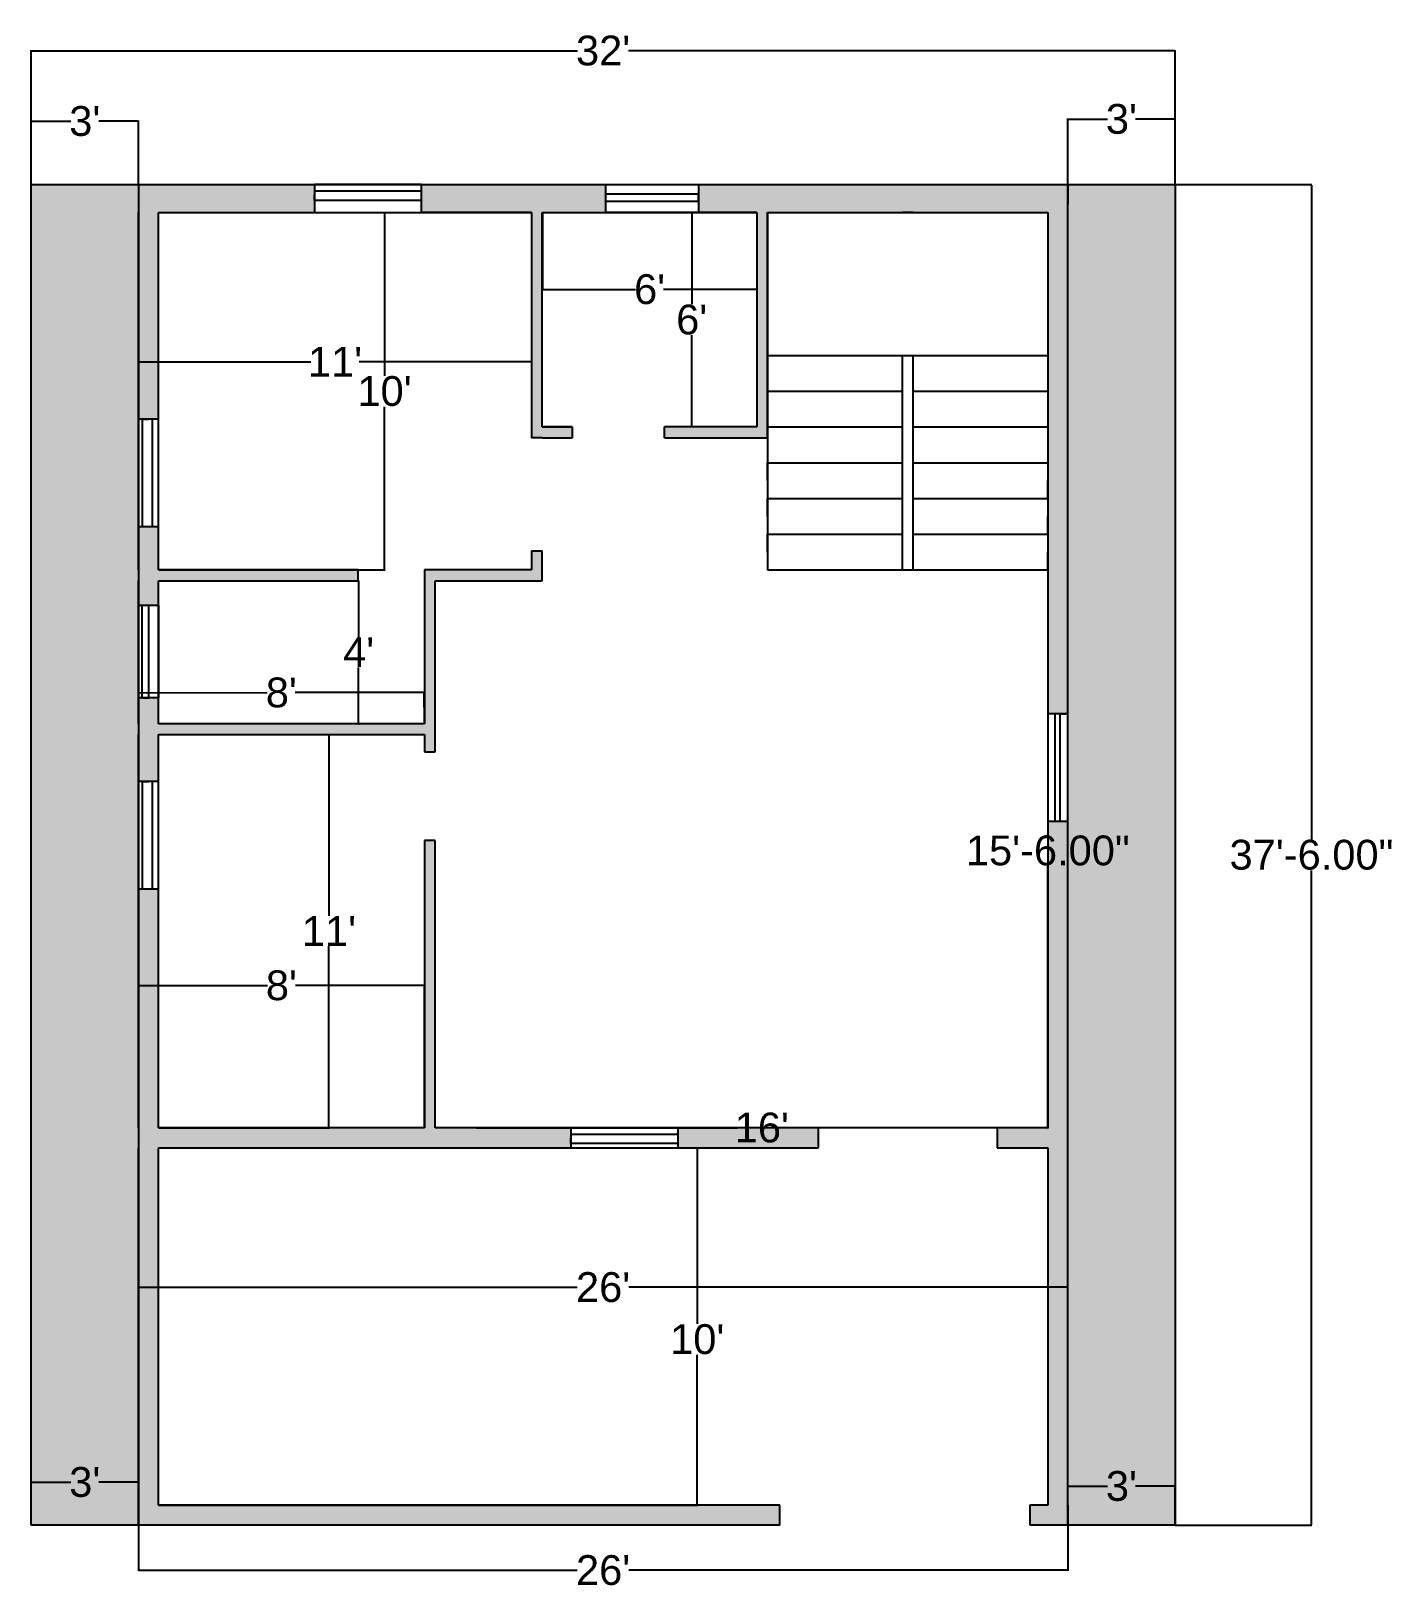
# Model space of a CAD drawing. Header units: feet. Extents: x 2500 to 2958, y 1079 to 1602.
import ezdxf

# ---------------------------------------------------------------- set-up
doc = ezdxf.new("R2010")
doc.units = ezdxf.units.FT
doc.styles.get("Standard").update_dxf_attribs({"font": 'arial.ttf'})
doc.dimstyles.get("Standard").update_dxf_attribs({"dimtxt": 10, "dimasz": 0.18, "dimexe": 0.18, "dimexo": 0.0625, "dimgap": 0.09, "dimtad": 0, "dimtih": 1, "dimtoh": 1, "dimzin": 4, "dimdsep": 46, "dimlunit": 3, "dimtxsty": 'Standard', "dimcen": 0.09, "dimadec": 0, "dimazin": 0, "dimtfac": 1, "dimtofl": 0, "dimtmove": 0, "dimatfit": 3, "dimfxl": 1, "dimtolj": 1, "dimtzin": 0, "dimarcsym": 0})

# ---------------------------------------------------------------- blocks, each defined once
blk = doc.blocks.new('*D2')
at = {"color": 0, "lineweight": -2, "transparency": 16777216}
for p, q in [((2500.11, 1550.27), (2500.11, 1595.33)), ((2500.29, 1595.15), (2683.54, 1595.15)), ((2883.93, 1595.15), (2700.68, 1595.15)), ((2884.11, 1550.27), (2884.11, 1595.33))]:
    blk.add_line(p, q, dxfattribs=at)
at = {"color": 0, "transparency": 16777216}
for points in [[(2500.29, 1595.18), (2500.29, 1595.12), (2500.11, 1595.15)], [(2883.93, 1595.18), (2883.93, 1595.12), (2884.11, 1595.15)]]:
    blk.add_solid(points, dxfattribs=at)
at = {"layer": 'Defpoints', "color": 0, "transparency": 16777216}
for p in [(2884.11, 1595.15), (2500.11, 1550.21), (2884.11, 1550.21)]:
    blk.add_point(p, dxfattribs=at)
at = {"color": 0, "transparency": 16777216, "insert": (2692.11, 1595.15), "char_height": 10, "attachment_point": 5}
blk.add_mtext("\\A1;32'", dxfattribs=at)
blk = doc.blocks.new('*D3')
at = {"color": 0, "lineweight": -2, "transparency": 16777216}
for p, q in [((2884.17, 1550.21), (2930.09, 1550.21)), ((2929.91, 1550.03), (2929.91, 1330.41)), ((2929.91, 1100.39), (2929.91, 1320.01)), ((2884.17, 1100.21), (2930.09, 1100.21))]:
    blk.add_line(p, q, dxfattribs=at)
at = {"color": 0, "transparency": 16777216}
for points in [[(2929.88, 1550.03), (2929.94, 1550.03), (2929.91, 1550.21)], [(2929.88, 1100.39), (2929.94, 1100.39), (2929.91, 1100.21)]]:
    blk.add_solid(points, dxfattribs=at)
at = {"layer": 'Defpoints', "color": 0, "transparency": 16777216}
for p in [(2884.11, 1550.21), (2884.11, 1100.21), (2929.91, 1100.21)]:
    blk.add_point(p, dxfattribs=at)
at = {"color": 0, "transparency": 16777216, "insert": (2929.91, 1325.21), "char_height": 10, "attachment_point": 5}
blk.add_mtext('\\A1;37\'-6.00"', dxfattribs=at)
blk = doc.blocks.new('*D4')
at = {"color": 0, "lineweight": -2, "transparency": 16777216}
for p, q in [((2500.11, 1550.27), (2500.11, 1571.67)), ((2500.29, 1571.49), (2513.42, 1571.49)), ((2535.93, 1571.49), (2522.8, 1571.49)), ((2536.11, 1550.27), (2536.11, 1571.67))]:
    blk.add_line(p, q, dxfattribs=at)
at = {"color": 0, "transparency": 16777216}
for points in [[(2500.29, 1571.52), (2500.29, 1571.46), (2500.11, 1571.49)], [(2535.93, 1571.52), (2535.93, 1571.46), (2536.11, 1571.49)]]:
    blk.add_solid(points, dxfattribs=at)
at = {"layer": 'Defpoints', "color": 0, "transparency": 16777216}
for p in [(2536.11, 1571.49), (2500.11, 1550.21), (2536.11, 1550.21)]:
    blk.add_point(p, dxfattribs=at)
at = {"color": 0, "transparency": 16777216, "insert": (2518.11, 1571.49), "char_height": 10, "attachment_point": 5}
blk.add_mtext("\\A1;3'", dxfattribs=at)
blk = doc.blocks.new('*D5')
at = {"color": 0, "lineweight": -2, "transparency": 16777216}
for p, q in [((2848.11, 1550.27), (2848.11, 1572.38)), ((2848.29, 1572.2), (2861.42, 1572.2)), ((2883.93, 1572.2), (2870.8, 1572.2)), ((2884.11, 1550.27), (2884.11, 1572.38))]:
    blk.add_line(p, q, dxfattribs=at)
at = {"color": 0, "transparency": 16777216}
for points in [[(2848.29, 1572.23), (2848.29, 1572.17), (2848.11, 1572.2)], [(2883.93, 1572.23), (2883.93, 1572.17), (2884.11, 1572.2)]]:
    blk.add_solid(points, dxfattribs=at)
at = {"layer": 'Defpoints', "color": 0, "transparency": 16777216}
for p in [(2848.11, 1572.2), (2848.11, 1550.21), (2884.11, 1550.21)]:
    blk.add_point(p, dxfattribs=at)
at = {"color": 0, "transparency": 16777216, "insert": (2866.11, 1572.2), "char_height": 10, "attachment_point": 5}
blk.add_mtext("\\A1;3'", dxfattribs=at)
blk = doc.blocks.new('*D6')
at = {"color": 0, "lineweight": -2, "transparency": 16777216}
for p, q in [((2542.89, 1365.65), (2600.25, 1365.65)), ((2600.07, 1365.47), (2600.07, 1304.76)), ((2600.07, 1233.83), (2600.07, 1294.54)), ((2542.89, 1233.65), (2600.25, 1233.65))]:
    blk.add_line(p, q, dxfattribs=at)
at = {"color": 0, "transparency": 16777216}
for points in [[(2600.04, 1365.47), (2600.1, 1365.47), (2600.07, 1365.65)], [(2600.04, 1233.83), (2600.1, 1233.83), (2600.07, 1233.65)]]:
    blk.add_solid(points, dxfattribs=at)
at = {"layer": 'Defpoints', "color": 0, "transparency": 16777216}
for p in [(2542.83, 1365.65), (2600.07, 1365.65), (2542.83, 1233.65)]:
    blk.add_point(p, dxfattribs=at)
at = {"color": 0, "transparency": 16777216, "insert": (2600.07, 1299.65), "char_height": 10, "attachment_point": 5}
blk.add_mtext("\\A1;11'", dxfattribs=at)
blk = doc.blocks.new('*D7')
at = {"color": 0, "lineweight": -2, "transparency": 16777216}
for p, q in [((2609.99, 1417.25), (2610.23, 1417.25)), ((2610.05, 1417.07), (2610.05, 1398.34)), ((2610.05, 1369.43), (2610.05, 1388.16)), ((2609.99, 1369.25), (2610.23, 1369.25))]:
    blk.add_line(p, q, dxfattribs=at)
at = {"color": 0, "transparency": 16777216}
for points in [[(2610.02, 1417.07), (2610.08, 1417.07), (2610.05, 1417.25)], [(2610.02, 1369.43), (2610.08, 1369.43), (2610.05, 1369.25)]]:
    blk.add_solid(points, dxfattribs=at)
at = {"layer": 'Defpoints', "color": 0, "transparency": 16777216}
for p in [(2609.93, 1417.25), (2609.93, 1369.25), (2610.05, 1369.25)]:
    blk.add_point(p, dxfattribs=at)
at = {"color": 0, "transparency": 16777216, "insert": (2610.05, 1393.25), "char_height": 10, "attachment_point": 5}
blk.add_mtext("\\A1;4'", dxfattribs=at)
blk = doc.blocks.new('*D8')
at = {"color": 0, "lineweight": -2, "transparency": 16777216}
for p, q in [((2536.11, 1369.31), (2536.09, 1379.77)), ((2536.27, 1379.59), (2579.39, 1379.67)), ((2631.91, 1379.77), (2588.79, 1379.69)), ((2632.11, 1369.49), (2632.09, 1379.95))]:
    blk.add_line(p, q, dxfattribs=at)
at = {"color": 0, "transparency": 16777216}
for points in [[(2536.27, 1379.62), (2536.27, 1379.56), (2536.09, 1379.59)], [(2631.91, 1379.8), (2631.91, 1379.74), (2632.09, 1379.77)]]:
    blk.add_solid(points, dxfattribs=at)
at = {"layer": 'Defpoints', "color": 0, "transparency": 16777216}
for p in [(2632.09, 1379.77), (2536.11, 1369.25), (2632.11, 1369.43)]:
    blk.add_point(p, dxfattribs=at)
at = {"color": 0, "transparency": 16777216, "insert": (2584.09, 1379.68), "char_height": 10, "attachment_point": 5}
blk.add_mtext("\\A1;8'", dxfattribs=at)
blk = doc.blocks.new('*D9')
at = {"color": 0, "lineweight": -2, "transparency": 16777216}
for p, q in [((2536.11, 1233.71), (2536.11, 1281.56)), ((2536.29, 1281.38), (2579.41, 1281.38)), ((2631.93, 1281.38), (2588.81, 1281.38)), ((2632.11, 1233.71), (2632.11, 1281.56))]:
    blk.add_line(p, q, dxfattribs=at)
at = {"color": 0, "transparency": 16777216}
for points in [[(2536.29, 1281.41), (2536.29, 1281.35), (2536.11, 1281.38)], [(2631.93, 1281.41), (2631.93, 1281.35), (2632.11, 1281.38)]]:
    blk.add_solid(points, dxfattribs=at)
at = {"layer": 'Defpoints', "color": 0, "transparency": 16777216}
for p in [(2632.11, 1281.38), (2536.11, 1233.65), (2632.11, 1233.65)]:
    blk.add_point(p, dxfattribs=at)
at = {"color": 0, "transparency": 16777216, "insert": (2584.11, 1281.38), "char_height": 10, "attachment_point": 5}
blk.add_mtext("\\A1;8'", dxfattribs=at)
blk = doc.blocks.new('*D10')
at = {"color": 0, "lineweight": -2, "transparency": 16777216}
for p, q in [((2536.11, 1540.79), (2536.11, 1490.57)), ((2668.11, 1540.79), (2668.11, 1490.57)), ((2536.29, 1490.75), (2594, 1490.75)), ((2667.93, 1490.75), (2610.21, 1490.75))]:
    blk.add_line(p, q, dxfattribs=at)
at = {"color": 0, "transparency": 16777216}
for points in [[(2536.29, 1490.78), (2536.29, 1490.72), (2536.11, 1490.75)], [(2667.93, 1490.78), (2667.93, 1490.72), (2668.11, 1490.75)]]:
    blk.add_solid(points, dxfattribs=at)
at = {"layer": 'Defpoints', "color": 0, "transparency": 16777216}
for p in [(2536.11, 1540.85), (2668.11, 1540.85), (2668.11, 1490.75)]:
    blk.add_point(p, dxfattribs=at)
at = {"color": 0, "transparency": 16777216, "insert": (2602.11, 1490.75), "char_height": 10, "attachment_point": 5}
blk.add_mtext("\\A1;11'", dxfattribs=at)
blk = doc.blocks.new('*D11')
at = {"color": 0, "lineweight": -2, "transparency": 16777216}
for p, q in [((2542.89, 1540.85), (2618.92, 1540.85)), ((2618.74, 1540.67), (2618.74, 1486.05)), ((2618.74, 1421.03), (2618.74, 1475.65)), ((2542.89, 1420.85), (2618.92, 1420.85))]:
    blk.add_line(p, q, dxfattribs=at)
at = {"color": 0, "transparency": 16777216}
for points in [[(2618.71, 1540.67), (2618.77, 1540.67), (2618.74, 1540.85)], [(2618.71, 1421.03), (2618.77, 1421.03), (2618.74, 1420.85)]]:
    blk.add_solid(points, dxfattribs=at)
at = {"layer": 'Defpoints', "color": 0, "transparency": 16777216}
for p in [(2542.83, 1540.85), (2542.83, 1420.85), (2618.74, 1420.85)]:
    blk.add_point(p, dxfattribs=at)
at = {"color": 0, "transparency": 16777216, "insert": (2618.74, 1480.85), "char_height": 10, "attachment_point": 5}
blk.add_mtext("\\A1;10'", dxfattribs=at)
blk = doc.blocks.new('*D12')
at = {"color": 0, "lineweight": -2, "transparency": 16777216}
for p, q in [((2743.65, 1540.85), (2721.68, 1540.85)), ((2721.86, 1540.67), (2721.86, 1510.05)), ((2721.86, 1469.03), (2721.86, 1499.65)), ((2743.65, 1468.85), (2721.68, 1468.85))]:
    blk.add_line(p, q, dxfattribs=at)
at = {"color": 0, "transparency": 16777216}
for points in [[(2721.83, 1540.67), (2721.89, 1540.67), (2721.86, 1540.85)], [(2721.83, 1469.03), (2721.89, 1469.03), (2721.86, 1468.85)]]:
    blk.add_solid(points, dxfattribs=at)
at = {"layer": 'Defpoints', "color": 0, "transparency": 16777216}
for p in [(2743.71, 1540.85), (2721.86, 1468.85), (2743.71, 1468.85)]:
    blk.add_point(p, dxfattribs=at)
at = {"color": 0, "transparency": 16777216, "insert": (2721.86, 1504.85), "char_height": 10, "attachment_point": 5}
blk.add_mtext("\\A1;6'", dxfattribs=at)
blk = doc.blocks.new('*D13')
at = {"color": 0, "lineweight": -2, "transparency": 16777216}
for p, q in [((2671.71, 1540.79), (2671.71, 1514.87)), ((2743.71, 1540.79), (2743.71, 1514.87)), ((2671.89, 1515.05), (2702.99, 1515.05)), ((2743.53, 1515.05), (2712.43, 1515.05))]:
    blk.add_line(p, q, dxfattribs=at)
at = {"color": 0, "transparency": 16777216}
for points in [[(2671.89, 1515.08), (2671.89, 1515.02), (2671.71, 1515.05)], [(2743.53, 1515.08), (2743.53, 1515.02), (2743.71, 1515.05)]]:
    blk.add_solid(points, dxfattribs=at)
at = {"layer": 'Defpoints', "color": 0, "transparency": 16777216}
for p in [(2671.71, 1540.85), (2743.71, 1540.85), (2743.71, 1515.05)]:
    blk.add_point(p, dxfattribs=at)
at = {"color": 0, "transparency": 16777216, "insert": (2707.71, 1515.05), "char_height": 10, "attachment_point": 5}
blk.add_mtext("\\A1;6'", dxfattribs=at)
blk = doc.blocks.new('*D14')
at = {"color": 0, "lineweight": -2, "transparency": 16777216}
for p, q in [((2841.39, 1419.47), (2841.39, 1331.85)), ((2841.45, 1419.65), (2841.57, 1419.65)), ((2841.39, 1233.83), (2841.39, 1321.45)), ((2841.45, 1233.65), (2841.57, 1233.65))]:
    blk.add_line(p, q, dxfattribs=at)
at = {"color": 0, "transparency": 16777216}
for points in [[(2841.36, 1419.47), (2841.42, 1419.47), (2841.39, 1419.65)], [(2841.36, 1233.83), (2841.42, 1233.83), (2841.39, 1233.65)]]:
    blk.add_solid(points, dxfattribs=at)
at = {"layer": 'Defpoints', "color": 0, "transparency": 16777216}
for p in [(2841.39, 1419.65), (2841.39, 1419.65), (2841.39, 1233.65)]:
    blk.add_point(p, dxfattribs=at)
at = {"color": 0, "transparency": 16777216, "insert": (2841.39, 1326.65), "char_height": 10, "attachment_point": 5}
blk.add_mtext('\\A1;15\'-6.00"', dxfattribs=at)
blk = doc.blocks.new('*D15')
at = {"color": 0, "lineweight": -2, "transparency": 16777216}
for p, q in [((2649.39, 1233.71), (2649.39, 1233.83)), ((2649.57, 1233.65), (2737.28, 1233.65)), ((2841.21, 1233.65), (2753.49, 1233.65)), ((2841.39, 1233.59), (2841.39, 1233.47))]:
    blk.add_line(p, q, dxfattribs=at)
at = {"color": 0, "transparency": 16777216}
for points in [[(2649.57, 1233.68), (2649.57, 1233.62), (2649.39, 1233.65)], [(2841.21, 1233.68), (2841.21, 1233.62), (2841.39, 1233.65)]]:
    blk.add_solid(points, dxfattribs=at)
at = {"layer": 'Defpoints', "color": 0, "transparency": 16777216}
for p in [(2649.39, 1233.65), (2649.39, 1233.65), (2841.39, 1233.65)]:
    blk.add_point(p, dxfattribs=at)
at = {"color": 0, "transparency": 16777216, "insert": (2745.39, 1233.65), "char_height": 10, "attachment_point": 5}
blk.add_mtext("\\A1;16'", dxfattribs=at)
blk = doc.blocks.new('*D16')
at = {"color": 0, "lineweight": -2, "transparency": 16777216}
for p, q in [((2536.11, 1100.15), (2536.11, 1084.91)), ((2848.11, 1100.15), (2848.11, 1084.91)), ((2536.29, 1085.09), (2683.45, 1085.09)), ((2847.93, 1085.09), (2700.77, 1085.09))]:
    blk.add_line(p, q, dxfattribs=at)
at = {"color": 0, "transparency": 16777216}
for points in [[(2536.29, 1085.12), (2536.29, 1085.06), (2536.11, 1085.09)], [(2847.93, 1085.12), (2847.93, 1085.06), (2848.11, 1085.09)]]:
    blk.add_solid(points, dxfattribs=at)
at = {"layer": 'Defpoints', "color": 0, "transparency": 16777216}
for p in [(2536.11, 1100.21), (2848.11, 1100.21), (2848.11, 1085.09)]:
    blk.add_point(p, dxfattribs=at)
at = {"color": 0, "transparency": 16777216, "insert": (2692.11, 1085.09), "char_height": 10, "attachment_point": 5}
blk.add_mtext("\\A1;26'", dxfattribs=at)
blk = doc.blocks.new('*D17')
at = {"color": 0, "lineweight": -2, "transparency": 16777216}
for p, q in [((2500.11, 1100.27), (2500.11, 1114.84)), ((2500.29, 1114.66), (2513.42, 1114.66)), ((2535.93, 1114.66), (2522.8, 1114.66)), ((2536.11, 1100.27), (2536.11, 1114.84))]:
    blk.add_line(p, q, dxfattribs=at)
at = {"color": 0, "transparency": 16777216}
for points in [[(2500.29, 1114.69), (2500.29, 1114.63), (2500.11, 1114.66)], [(2535.93, 1114.69), (2535.93, 1114.63), (2536.11, 1114.66)]]:
    blk.add_solid(points, dxfattribs=at)
at = {"layer": 'Defpoints', "color": 0, "transparency": 16777216}
for p in [(2536.11, 1114.66), (2500.11, 1100.21), (2536.11, 1100.21)]:
    blk.add_point(p, dxfattribs=at)
at = {"color": 0, "transparency": 16777216, "insert": (2518.11, 1114.66), "char_height": 10, "attachment_point": 5}
blk.add_mtext("\\A1;3'", dxfattribs=at)
blk = doc.blocks.new('*D18')
at = {"color": 0, "lineweight": -2, "transparency": 16777216}
for p, q in [((2848.11, 1100.27), (2848.11, 1113.5)), ((2848.29, 1113.32), (2861.42, 1113.32)), ((2883.93, 1113.32), (2870.8, 1113.32)), ((2884.11, 1100.27), (2884.11, 1113.5))]:
    blk.add_line(p, q, dxfattribs=at)
at = {"color": 0, "transparency": 16777216}
for points in [[(2848.29, 1113.35), (2848.29, 1113.29), (2848.11, 1113.32)], [(2883.93, 1113.35), (2883.93, 1113.29), (2884.11, 1113.32)]]:
    blk.add_solid(points, dxfattribs=at)
at = {"layer": 'Defpoints', "color": 0, "transparency": 16777216}
for p in [(2848.11, 1113.32), (2848.11, 1100.21), (2884.11, 1100.21)]:
    blk.add_point(p, dxfattribs=at)
at = {"color": 0, "transparency": 16777216, "insert": (2866.11, 1113.32), "char_height": 10, "attachment_point": 5}
blk.add_mtext("\\A1;3'", dxfattribs=at)
blk = doc.blocks.new('*D19')
at = {"color": 0, "lineweight": -2, "transparency": 16777216}
for p, q in [((2542.89, 1226.93), (2723.89, 1226.93)), ((2723.71, 1226.75), (2723.71, 1167.8)), ((2723.71, 1107.11), (2723.71, 1157.41)), ((2542.89, 1106.93), (2723.89, 1106.93))]:
    blk.add_line(p, q, dxfattribs=at)
at = {"color": 0, "transparency": 16777216}
for points in [[(2723.68, 1226.75), (2723.74, 1226.75), (2723.71, 1226.93)], [(2723.68, 1107.11), (2723.74, 1107.11), (2723.71, 1106.93)]]:
    blk.add_solid(points, dxfattribs=at)
at = {"layer": 'Defpoints', "color": 0, "transparency": 16777216}
for p in [(2542.83, 1226.93), (2723.71, 1226.93), (2542.83, 1106.93)]:
    blk.add_point(p, dxfattribs=at)
at = {"color": 0, "transparency": 16777216, "insert": (2723.71, 1162.61), "char_height": 10, "attachment_point": 5}
blk.add_mtext("\\A1;10'", dxfattribs=at)
blk = doc.blocks.new('*D20')
at = {"color": 0, "lineweight": -2, "transparency": 16777216}
for p, q in [((2536.11, 1106.99), (2536.11, 1180.26)), ((2536.29, 1180.08), (2683.45, 1180.08)), ((2847.93, 1180.08), (2700.77, 1180.08)), ((2848.11, 1106.99), (2848.11, 1180.26))]:
    blk.add_line(p, q, dxfattribs=at)
at = {"color": 0, "transparency": 16777216}
for points in [[(2536.29, 1180.11), (2536.29, 1180.05), (2536.11, 1180.08)], [(2847.93, 1180.11), (2847.93, 1180.05), (2848.11, 1180.08)]]:
    blk.add_solid(points, dxfattribs=at)
at = {"layer": 'Defpoints', "color": 0, "transparency": 16777216}
for p in [(2536.11, 1180.08), (2536.11, 1106.93), (2848.11, 1106.93)]:
    blk.add_point(p, dxfattribs=at)
at = {"color": 0, "transparency": 16777216, "insert": (2692.11, 1180.08), "char_height": 10, "attachment_point": 5}
blk.add_mtext("\\A1;26'", dxfattribs=at)

msp = doc.modelspace()

# ---------------------------------------------------------------- hatches: boundary and pattern name
at = {"true_color": 0x1e788f}
h = msp.add_hatch(color=144, dxfattribs=at)
h.dxf.hatch_style = 1
h.paths.add_polyline_path([(2536.109, 1550.21), (2500.109, 1550.21), (2500.109, 1100.21), (2536.109, 1100.21)])
at = {"true_color": 0x4ab495}
h = msp.add_hatch(color=135, dxfattribs=at)
h.dxf.hatch_style = 1
h.paths.add_polyline_path([(2536.109, 1550.21), (2536.109, 1543.49), (2536.109, 1541.81), (2536.109, 1471.417), (2542.829, 1471.417), (2542.829, 1540.85), (2595.198, 1540.85), (2595.198, 1550.21)])
h = msp.add_hatch(color=135, dxfattribs=at)
h.dxf.hatch_style = 1
h.paths.add_polyline_path([(2692.983, 1544.678), (2692.983, 1550.21), (2631.198, 1550.21), (2631.198, 1540.85), (2668.109, 1540.85), (2668.109, 1465.25), (2671.709, 1465.25), (2681.715, 1465.25), (2681.715, 1468.85), (2671.709, 1468.85), (2671.709, 1540.85), (2692.983, 1540.85)])
at = {"true_color": 0x1e6f63}
h = msp.add_hatch(color=126, dxfattribs=at)
h.dxf.hatch_style = 1
h.paths.add_polyline_path([(2848.109, 1550.21), (2724.127, 1550.21), (2724.127, 1540.85), (2743.709, 1540.85), (2743.709, 1468.85), (2712.743, 1468.85), (2712.743, 1465.25), (2743.709, 1465.25), (2747.309, 1465.25), (2747.309, 1540.85), (2841.389, 1540.85), (2841.389, 1372.537), (2848.109, 1372.537)])
at = {"true_color": 0x1e788f}
h = msp.add_hatch(color=144, dxfattribs=at)
h.dxf.hatch_style = 1
h.paths.add_polyline_path([(2884.109, 1550.21), (2848.109, 1550.21), (2848.109, 1546.61), (2848.109, 1543.49), (2848.109, 1100.21), (2884.109, 1100.21)])
at = {"true_color": 0x4ab495}
h = msp.add_hatch(color=135, dxfattribs=at)
h.dxf.hatch_style = 1
h.paths.add_polyline_path([(2542.829, 1420.85), (2542.829, 1435.417), (2536.109, 1435.417), (2536.109, 1420.85), (2536.109, 1409.04), (2542.829, 1409.04), (2542.829, 1417.25), (2609.932, 1417.25), (2609.932, 1420.85)])
h = msp.add_hatch(color=135, dxfattribs=at)
h.dxf.hatch_style = 1
h.paths.add_polyline_path([(2632.109, 1365.65), (2632.109, 1359.763), (2635.709, 1359.763), (2635.709, 1365.65), (2635.709, 1369.25), (2635.709, 1417.25), (2668.109, 1417.25), (2671.709, 1417.25), (2671.709, 1427.234), (2668.109, 1427.234), (2668.109, 1420.85), (2635.709, 1420.85), (2632.109, 1420.85), (2632.109, 1417.25), (2632.109, 1369.25), (2542.829, 1369.25), (2542.829, 1377.897), (2536.109, 1377.897), (2536.109, 1369.25), (2536.109, 1349.803), (2542.829, 1349.803), (2542.829, 1365.65)])
h = msp.add_hatch(color=135, dxfattribs=at)
h.dxf.hatch_style = 1
h.paths.add_polyline_path([(2841.389, 1233.65), (2824.389, 1233.65), (2824.389, 1226.93), (2841.389, 1226.93), (2841.389, 1106.93), (2835.389, 1106.93), (2835.389, 1100.21), (2848.109, 1100.21), (2848.109, 1106.93), (2848.109, 1336.537), (2841.389, 1336.537)])
h = msp.add_hatch(color=135, dxfattribs=at)
h.dxf.hatch_style = 1
h.paths.add_polyline_path([(2536.109, 1100.21), (2751.389, 1100.21), (2751.389, 1106.93), (2542.829, 1106.93), (2542.829, 1226.93), (2681.327, 1226.93), (2681.327, 1233.65), (2635.709, 1233.65), (2635.709, 1330.013), (2632.109, 1330.013), (2632.109, 1233.65), (2542.829, 1233.65), (2542.829, 1313.803), (2536.109, 1313.803), (2536.109, 1233.65)])
h = msp.add_hatch(color=135, dxfattribs=at)
h.dxf.hatch_style = 1
h.paths.add_polyline_path([(2717.327, 1233.65), (2717.327, 1226.93), (2764.389, 1226.93), (2764.389, 1233.65)])

# ---------------------------------------------------------------- linework, layer by layer
for p, q in [((2500.109, 1550.21), (2884.109, 1550.21)), ((2500.109, 1100.21), (2500.109, 1550.21)), ((2500.109, 1550.21), (2536.109, 1550.21)), ((2536.109, 1550.21), (2536.109, 1100.21)), ((2536.109, 1550.21), (2536.109, 1549.61)), ((2536.109, 1550.21), (2536.109, 1543.49)), ((2536.109, 1549.61), (2536.109, 1549.01)), ((2536.109, 1549.01), (2536.109, 1541.81)), ((2631.198, 1550.21), (2595.198, 1550.21)), ((2595.198, 1550.21), (2595.198, 1540.85)), ((2631.198, 1540.85), (2631.198, 1550.21)), ((2692.983, 1540.85), (2692.983, 1550.21)), ((2692.983, 1550.21), (2724.127, 1550.21)), ((2724.127, 1550.21), (2724.127, 1540.85)), ((2848.109, 1100.21), (2848.109, 1550.21)), ((2848.109, 1550.21), (2848.109, 1543.49)), ((2848.109, 1550.21), (2848.109, 1546.61)), ((2884.109, 1550.21), (2884.109, 1100.21)), ((2595.198, 1548.08), (2631.198, 1548.08)), ((2595.198, 1544.85), (2595.198, 1546.85)), ((2631.198, 1544.85), (2595.198, 1544.85)), ((2631.198, 1540.85), (2631.198, 1544.85)), ((2724.127, 1547.036), (2692.983, 1547.036)), ((2692.983, 1540.85), (2692.983, 1544.678)), ((2692.983, 1544.678), (2724.127, 1544.678)), ((2724.127, 1544.678), (2724.127, 1547.036)), ((2724.127, 1544.678), (2724.127, 1544.678)), ((2724.127, 1544.678), (2724.127, 1544.678)), ((2536.109, 1420.85), (2536.109, 1540.85)), ((2542.829, 1540.85), (2668.109, 1540.85)), ((2542.829, 1420.85), (2542.829, 1540.85)), ((2595.198, 1540.85), (2631.198, 1540.85)), ((2668.109, 1540.85), (2631.198, 1540.85)), ((2668.109, 1540.85), (2668.109, 1465.25)), ((2671.709, 1540.85), (2743.709, 1540.85)), ((2671.709, 1468.85), (2671.709, 1540.85)), ((2671.709, 1540.85), (2692.983, 1540.85)), ((2724.127, 1540.85), (2692.983, 1540.85)), ((2692.983, 1540.85), (2692.983, 1540.85)), ((2743.709, 1540.85), (2743.709, 1468.85)), ((2747.309, 1465.25), (2747.309, 1540.85)), ((2747.309, 1540.85), (2747.309, 1420.85)), ((2747.309, 1540.85), (2841.389, 1540.85)), ((2796.149, 1540.85), (2792.549, 1540.85)), ((2841.389, 1540.85), (2841.389, 1233.65)), ((2747.309, 1492.85), (2792.549, 1492.85)), ((2792.549, 1492.85), (2792.549, 1420.85)), ((2792.549, 1492.85), (2796.149, 1492.85)), ((2796.149, 1420.85), (2796.149, 1492.85)), ((2796.149, 1492.85), (2841.389, 1492.85)), ((2747.309, 1480.85), (2792.549, 1480.85)), ((2796.149, 1480.85), (2841.389, 1480.85)), ((2542.829, 1471.417), (2536.109, 1471.417)), ((2537.469, 1435.417), (2537.469, 1471.417)), ((2537.469, 1471.417), (2539.469, 1471.417)), ((2540.698, 1471.417), (2540.698, 1435.417)), ((2542.829, 1435.417), (2542.829, 1471.417)), ((2671.709, 1465.25), (2668.109, 1465.25)), ((2671.709, 1468.85), (2681.715, 1468.85)), ((2681.715, 1468.85), (2671.709, 1468.85)), ((2671.709, 1465.25), (2681.715, 1465.25)), ((2681.715, 1468.85), (2681.715, 1465.25)), ((2743.709, 1468.85), (2712.743, 1468.85)), ((2712.743, 1465.25), (2712.743, 1468.85)), ((2712.743, 1465.25), (2743.709, 1465.25)), ((2743.709, 1465.25), (2747.309, 1465.25)), ((2747.309, 1468.85), (2792.549, 1468.85)), ((2796.149, 1468.85), (2841.389, 1468.85)), ((2747.309, 1450.85), (2747.309, 1456.85)), ((2747.309, 1456.85), (2792.549, 1456.85)), ((2747.309, 1456.85), (2792.549, 1456.85)), ((2796.149, 1456.85), (2841.389, 1456.85)), ((2796.149, 1456.85), (2841.389, 1456.85)), ((2841.389, 1444.85), (2841.389, 1450.85)), ((2747.309, 1438.85), (2747.309, 1444.85)), ((2747.309, 1444.85), (2792.549, 1444.85)), ((2796.149, 1444.85), (2841.389, 1444.85)), ((2841.389, 1432.85), (2841.389, 1438.85)), ((2536.109, 1435.417), (2542.829, 1435.417)), ((2536.109, 1435.417), (2537.469, 1435.417)), ((2747.309, 1426.85), (2747.309, 1432.85)), ((2747.309, 1432.85), (2792.549, 1432.85)), ((2796.149, 1432.85), (2841.389, 1432.85)), ((2668.109, 1427.234), (2671.709, 1427.234)), ((2668.109, 1427.234), (2668.109, 1420.85)), ((2671.709, 1417.25), (2671.709, 1427.234)), ((2841.389, 1420.85), (2841.389, 1426.85)), ((2609.932, 1420.85), (2542.829, 1420.85)), ((2609.932, 1417.25), (2609.932, 1420.85)), ((2635.709, 1420.85), (2632.109, 1420.85)), ((2632.109, 1420.85), (2632.109, 1417.25)), ((2668.109, 1420.85), (2635.709, 1420.85)), ((2747.309, 1420.85), (2841.389, 1420.85)), ((2792.549, 1420.85), (2796.149, 1420.85)), ((2794.349, 1420.85), (2796.149, 1420.85)), ((2536.109, 1369.25), (2536.109, 1417.25)), ((2542.829, 1417.25), (2609.932, 1417.25)), ((2542.829, 1369.25), (2542.829, 1417.25)), ((2632.109, 1417.25), (2632.109, 1369.25)), ((2635.709, 1369.25), (2635.709, 1417.25)), ((2635.709, 1417.25), (2668.109, 1417.25)), ((2635.709, 1410.53), (2635.709, 1414.13)), ((2668.109, 1417.25), (2671.709, 1417.25)), ((2533.469, 1409.04), (2533.469, 1409.04)), ((2536.109, 1409.04), (2542.829, 1409.04)), ((2537.297, 1409.04), (2537.297, 1377.897)), ((2539.655, 1377.897), (2539.655, 1409.04)), ((2542.829, 1409.04), (2542.829, 1377.897)), ((2542.829, 1377.897), (2536.109, 1377.897)), ((2537.297, 1377.897), (2537.297, 1377.897)), ((2537.297, 1377.897), (2537.297, 1377.897)), ((2537.297, 1377.897), (2539.655, 1377.897)), ((2848.109, 1372.537), (2841.389, 1372.537)), ((2841.389, 1372.537), (2841.389, 1336.537)), ((2843.865, 1336.537), (2843.865, 1372.537)), ((2845.389, 1372.537), (2847.389, 1372.537)), ((2845.389, 1372.537), (2845.389, 1336.537)), ((2536.109, 1233.65), (2536.109, 1365.65)), ((2632.109, 1369.25), (2542.829, 1369.25)), ((2542.829, 1365.65), (2632.109, 1365.65)), ((2542.829, 1233.65), (2542.829, 1365.65)), ((2632.109, 1365.65), (2632.109, 1359.763)), ((2632.109, 1365.65), (2632.109, 1359.763)), ((2635.709, 1365.65), (2635.709, 1369.25)), ((2635.709, 1359.763), (2635.709, 1365.65)), ((2632.109, 1359.763), (2635.709, 1359.763)), ((2542.829, 1349.803), (2536.109, 1349.803)), ((2537.469, 1313.803), (2537.469, 1349.803)), ((2537.469, 1349.803), (2539.469, 1349.803)), ((2540.698, 1349.803), (2540.698, 1313.803)), ((2542.829, 1313.803), (2542.829, 1349.803)), ((2841.389, 1336.537), (2848.109, 1336.537)), ((2841.389, 1336.537), (2845.389, 1336.537)), ((2635.709, 1330.013), (2632.109, 1330.013)), ((2632.109, 1330.013), (2632.109, 1233.65)), ((2635.709, 1233.65), (2635.709, 1330.013)), ((2536.109, 1313.803), (2542.829, 1313.803)), ((2536.109, 1313.803), (2537.469, 1313.803)), ((2632.109, 1233.65), (2542.829, 1233.65)), ((2764.389, 1233.65), (2635.709, 1233.65)), ((2717.327, 1233.65), (2681.327, 1233.65)), ((2681.327, 1233.65), (2681.327, 1226.93)), ((2681.327, 1231.52), (2717.327, 1231.52)), ((2681.327, 1228.29), (2681.327, 1230.29)), ((2717.327, 1226.93), (2717.327, 1233.65)), ((2764.389, 1226.93), (2764.389, 1233.65)), ((2841.389, 1233.65), (2824.389, 1233.65)), ((2841.389, 1233.65), (2824.389, 1233.65)), ((2824.389, 1233.65), (2824.389, 1226.93)), ((2848.109, 1226.93), (2848.109, 1233.65)), ((2536.109, 1106.93), (2536.109, 1226.93)), ((2542.829, 1226.93), (2764.389, 1226.93)), ((2542.829, 1106.93), (2542.829, 1226.93)), ((2632.109, 1226.93), (2635.709, 1226.93)), ((2717.327, 1228.29), (2681.327, 1228.29)), ((2717.327, 1226.93), (2717.327, 1228.29)), ((2824.389, 1226.93), (2841.389, 1226.93)), ((2841.389, 1226.93), (2841.389, 1106.93)), ((2751.389, 1106.93), (2542.829, 1106.93)), ((2751.389, 1100.21), (2751.389, 1106.93)), ((2841.389, 1106.93), (2835.389, 1106.93)), ((2841.389, 1106.93), (2835.389, 1106.93)), ((2835.389, 1106.93), (2835.389, 1100.21)), ((2848.109, 1106.93), (2848.109, 1100.21)), ((2751.389, 1100.21), (2500.109, 1100.21)), ((2751.389, 1100.21), (2536.109, 1100.21)), ((2884.109, 1100.21), (2835.389, 1100.21)), ((2848.109, 1100.21), (2835.389, 1100.21)), ((2884.109, 1100.21), (2848.109, 1100.21))]:
    msp.add_line(p, q)

# ---------------------------------------------------------------- dimensions: what is measured, and where the dimension line sits
for base, p1, p2, picture, middle in [((2884.109, 1595.146), (2500.109, 1550.21), (2884.109, 1550.21), '*D2', (2692.109, 1595.146)), ((2536.109, 1571.492), (2500.109, 1550.21), (2536.109, 1550.21), '*D4', (2518.109, 1571.492)), ((2848.109, 1572.205), (2884.109, 1550.21), (2848.109, 1550.21), '*D5', (2866.109, 1572.205)), ((2668.109, 1490.753), (2536.109, 1540.85), (2668.109, 1540.85), '*D10', (2602.109, 1490.753)), ((2743.709, 1515.046), (2671.709, 1540.85), (2743.709, 1540.85), '*D13', (2707.709, 1515.046)), ((2632.109, 1281.381), (2536.109, 1233.65), (2632.109, 1233.65), '*D9', (2584.109, 1281.381)), ((2649.389, 1233.65), (2841.389, 1233.65), (2649.389, 1233.65), '*D15', (2745.389, 1233.65)), ((2536.109, 1180.081), (2848.109, 1106.93), (2536.109, 1106.93), '*D20', (2692.109, 1180.081)), ((2536.109, 1114.66), (2500.109, 1100.21), (2536.109, 1100.21), '*D17', (2518.109, 1114.66)), ((2848.109, 1113.316), (2884.109, 1100.21), (2848.109, 1100.21), '*D18', (2866.109, 1113.316)), ((2848.109, 1085.086), (2536.109, 1100.21), (2848.109, 1100.21), '*D16', (2692.109, 1085.086))]:
    dim = msp.add_linear_dim(base=base, p1=p1, p2=p2, dimstyle='Standard')
    dim.commit()
    dim.dimension.update_dxf_attribs({"geometry": picture, "text_midpoint": middle})
for base, p1, p2, picture, middle in [((2929.912, 1100.21), (2884.109, 1550.21), (2884.109, 1100.21), '*D3', (2929.912, 1325.21)), ((2721.862, 1468.85), (2743.709, 1540.85), (2743.709, 1468.85), '*D12', (2721.862, 1504.85)), ((2841.389, 1419.65), (2841.389, 1233.65), (2841.389, 1419.65), '*D14', (2841.389, 1326.65)), ((2610.048, 1369.25), (2609.932, 1417.25), (2609.932, 1369.25), '*D7', (2610.048, 1393.25)), ((2600.072, 1365.65), (2542.829, 1233.65), (2542.829, 1365.65), '*D6', (2600.072, 1299.65))]:
    dim = msp.add_linear_dim(base=base, p1=p1, p2=p2, angle=90, dimstyle='Standard')
    dim.commit()
    dim.dimension.update_dxf_attribs({"geometry": picture, "text_midpoint": middle})
for p1, p2, distance, picture, middle in [((2542.829, 1540.85), (2542.829, 1420.85), 75.908, '*D11', (2618.736, 1480.85)), ((2536.109, 1369.25), (2632.109, 1369.43), 10.337, '*D8', (2584.089, 1379.677))]:
    dim = msp.add_aligned_dim(p1=p1, p2=p2, distance=distance, dimstyle='Standard')
    dim.commit()
    dim.dimension.update_dxf_attribs({"geometry": picture, "text_midpoint": middle})
dim = msp.add_linear_dim(base=(2723.711, 1226.93), p1=(2542.829, 1106.93), p2=(2542.829, 1226.93), angle=90, dimstyle='Standard')
dim.commit()
dim.dimension.update_dxf_attribs({"geometry": '*D19', "text_midpoint": (2723.711, 1162.606), "dimtype": 160})

doc.saveas('drawing.dxf')
